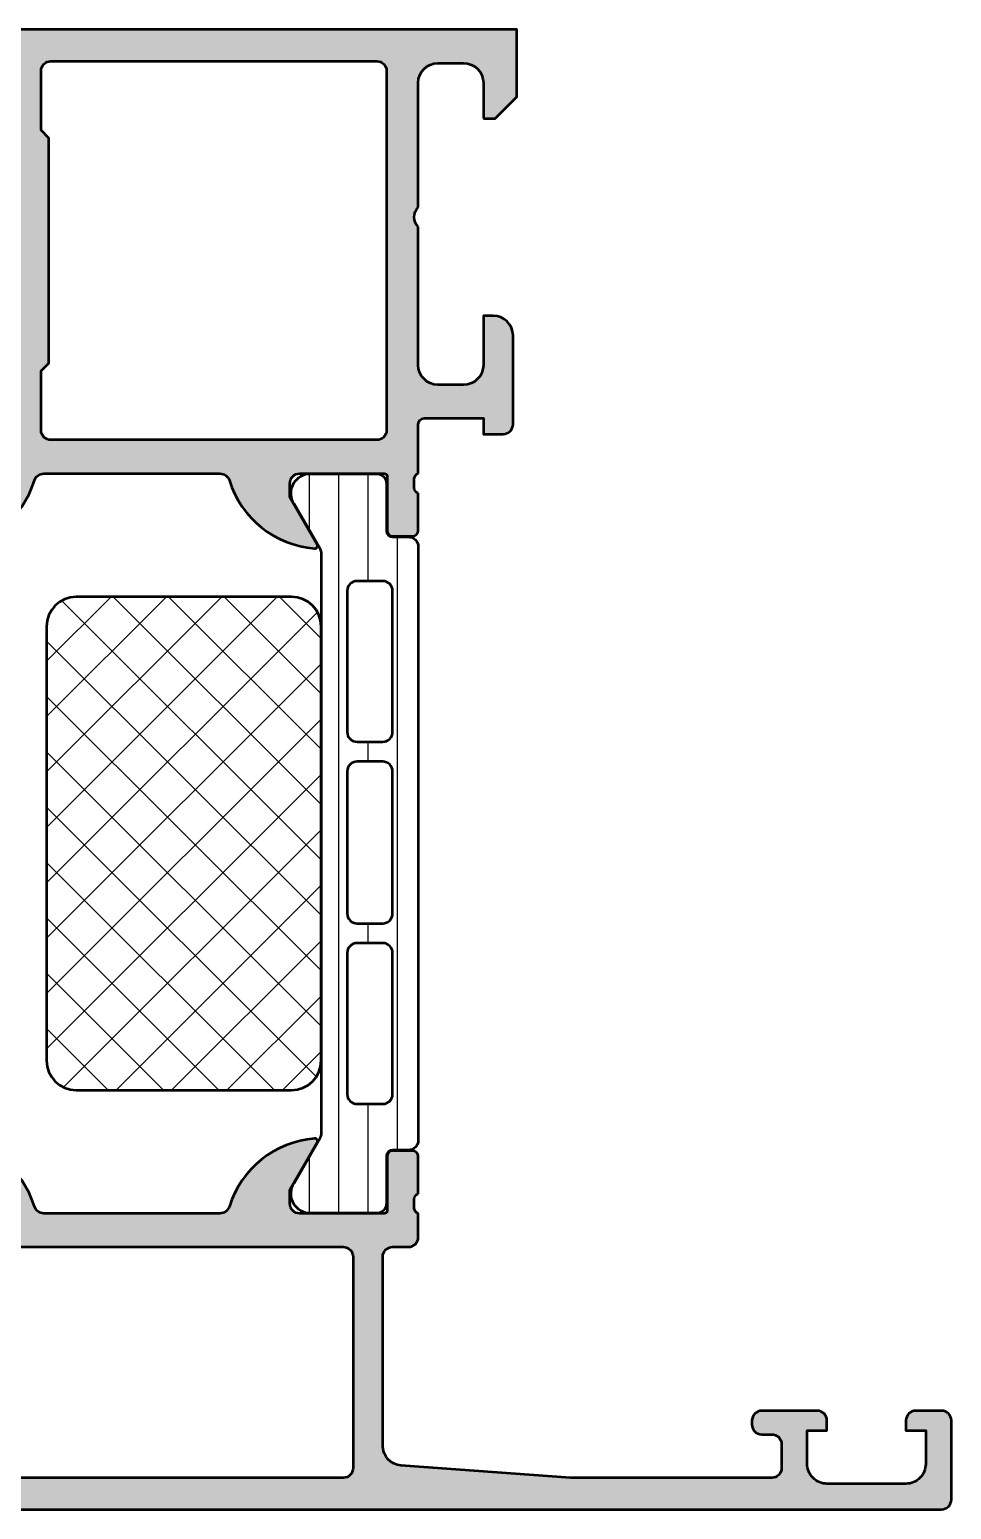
# Model space of a CAD drawing. Extents: x 0 to 86, y 0 to 75.
# Drawn here: x 39.3 to 86, y 0 to 75 of the extents above; entities that cross this region are included whole.
import ezdxf

# ---------------------------------------------------------------- set-up
doc = ezdxf.new("R2010")
doc.units = 0
for name, color, linetype, lineweight in [('0S-Alu contour', 7, 'Continuous', 50), ('0S-Alu hatch', 252, 'Continuous', 25), ('0S-Plastic contour', 254, 'Continuous', 50), ('0S-Plastic hatch', 253, 'Continuous', 25), ('0S-PT contour', 91, 'Continuous', 50), ('0S-PT hatch', 103, 'Continuous', 25)]:
    doc.layers.add(name, color=color, linetype=linetype, lineweight=lineweight)

# ---------------------------------------------------------------- blocks, each defined once
blk = doc.blocks.new('391520__5477CCAD_4E76_4D46_8548_78923642966E_')
at = {"layer": '0S-Alu hatch'}
h = blk.add_hatch(color=256, dxfattribs=at)
edge = h.paths.add_edge_path()
edge.add_arc((85.5000557704677, 0.4999056213425774), 0.4999425238513756, 269.9934125827419, 360.0065866519806)
edge.add_line((85.99999829101559, 0.4999630941165945), (85.99999829101557, 4.499962974907077))
edge.add_arc((85.49991168895085, 4.499876372842578), 0.5000866095633453, 0.0099221469260097, 89.99007785299204)
edge.add_line((85.49999829101603, 4.999962974907305), (84.19994946289034, 4.999962974907305))
edge.add_arc((84.20003606782576, 4.499876367096441), 0.5000866153099793, 90.0099224757436, 179.9883289692282)
edge.add_line((83.69994946289081, 4.499978233695912), (83.69994946289081, 3.999947716118242))
edge.add_line((83.69994946289081, 3.999947716118242), (84.6999494628908, 3.999962974907305))
edge.add_line((84.6999494628908, 3.999962974907305), (84.69994946289057, 2.299981523872759))
edge.add_ellipse((83.69995509912933, 2.299975768425623), major_axis=(-0.9999943637778086, 0), ratio=1, start_angle=89.99967706550001, end_angle=180.0003297644757, ccw=False)
edge.add_line((83.69994946289081, 1.299981404663698), (79.7000104980466, 1.299981404663242))
edge.add_ellipse((79.69996083488763, 2.299931741509987), major_axis=(-0.9999503380800211, 0), ratio=1, start_angle=-0.002852460946712654, end_angle=90.00284563072643, ccw=False)
edge.add_line((78.70001049804681, 2.299981523872759), (78.70001049804682, 3.999947716118242))
edge.add_line((78.70001049804682, 3.999947716118242), (79.70001049804682, 3.999962974907305))
edge.add_line((79.70001049804682, 3.999962974907305), (79.7000104980466, 4.499962974907532))
edge.add_arc((79.19994412142766, 4.499896598288373), 0.5000663810242028, 0.0076051906025911, 89.99239480941203)
edge.add_line((79.2000104980466, 4.999962974907305), (76.40003796386736, 4.999947716118242))
edge.add_arc((76.40001825208121, 4.499967428272906), 0.4999802882339058, 89.99774110663954, 180.0005103381533)
edge.add_line((75.90003796386715, 4.499962974907305), (75.90003796386736, 4.299966026665344))
edge.add_arc((76.40004438685942, 4.299972688079105), 0.5000064230364321, 180.0007633318928, 269.9992639888334)
edge.add_line((76.40003796386782, 3.799966265083927), (76.9000227050783, 3.799966265083696))
edge.add_ellipse((76.90005402819023, 3.299997588195623), major_axis=(-0.4999686778692724, 0), ratio=1, start_angle=179.9964104108708, end_angle=270.00358958909874, ccw=False)
edge.add_line((77.40002270507829, 3.299966265083241), (77.40002270507829, 2.099954058052446))
edge.add_ellipse((76.89993097980549, 2.100060925911698), major_axis=(-0.5000917366914547, 0), ratio=1, start_angle=90.01050901394802, end_angle=179.9877560917391, ccw=False)
edge.add_line((76.9000227050783, 1.599969197632226), (66.71929594010292, 1.599969197631992))
edge.add_line((66.71929594010292, 1.599969197631992), (58.12666855696534, 2.231780034627092))
edge.add_ellipse((58.20000000000145, 3.229087659917476), major_axis=(-1.000000000000051, 0), ratio=1, start_angle=0, end_angle=85.794642998288, ccw=False)
edge.add_line((57.2000000000014, 3.229087659917524), (57.2000000000014, 12.79991742852172))
edge.add_ellipse((57.7000000000012, 12.79991742852171), major_axis=(-0.4999999999997869, 0), ratio=1, start_angle=270.00000000000165, end_angle=360, ccw=False)
edge.add_line((57.70000000000118, 13.29991742852149), (58.50000000000136, 13.29991742852149))
edge.add_arc((58.50000000000136, 13.79991742852149), 0.5, 270, 360)
edge.add_line((59.00000000000137, 13.79991742852149), (58.99999999999999, 14.99996310079407))
edge.add_ellipse((59.07883644654347, 15.26748369278863), major_axis=(-0.2788950563289371, 0), ratio=1, start_angle=-1.1645893740999895, end_angle=73.58012358050598, ccw=False)
edge.add_line((58.79999899999892, 15.27315210078705), (58.79999899999893, 15.72674610078703))
edge.add_ellipse((59.07886709564211, 15.73240676026408), major_axis=(-0.2789255417371575, 0), ratio=1, start_angle=-73.575405444647, end_angle=1.1628700728853119, ccw=False)
edge.add_line((58.99999999999895, 15.99995010078703), (58.99999999999899, 17.87996110079555))
edge.add_arc((58.699999999999, 17.87996110079555), 0.29999999999999, 0, 90.00000000000136)
edge.add_line((58.69999999999899, 18.17996110079554), (57.72002568095621, 18.17996110079557))
edge.add_arc((57.72002568095621, 17.87996110079556), 0.3000000000000114, 90, 180)
edge.add_line((57.4200256809562, 17.87996110079558), (57.42002568095614, 15.11995945941262))
edge.add_ellipse((57.30002568095613, 15.11995945941262), major_axis=(-0.1200000000000045, 0), ratio=1, start_angle=89.99990065165798, end_angle=180, ccw=False)
edge.add_line((57.30002547288146, 14.9999594594128), (53.00000154801023, 14.99996691546395))
edge.add_ellipse((52.99998866575656, 15.49995403307192), major_axis=(-0.4999871177739254, 0), ratio=1, start_angle=-0.0006019649143240713, end_angle=90.00147623556558, ccw=False)
edge.add_line((52.50000154801023, 15.49995928606942), (52.50000154801025, 16.19996386370614))
edge.add_line((52.50000154801025, 16.19996386370614), (53.88085521977451, 18.59168043581845))
edge.add_arc((53.76246944987761, 18.66003026746359), 0.1367000000000057, 330.000081479616, 454.4727263920637)
edge.add_arc((54.13573348722664, 13.88822181281553), 4.923085062803543, 94.47272639205757, 162.7104472842633)
edge.add_ellipse((48.95769048600616, 15.49996691546365), major_axis=(-0.4999999999996042, 0), ratio=1, start_angle=89.9999999999967, end_angle=162.7104472842619, ccw=False)
edge.add_line((48.95769048600612, 14.99996691546405), (40.04230951399277, 14.99996691546405))
edge.add_ellipse((40.04230951399274, 15.49996691546365), major_axis=(-0.4999999999996021, 0), ratio=1, start_angle=17.2895527157375, end_angle=90.00000000000239, ccw=False)
edge.add_arc((34.86426651277227, 13.88822181281553), 4.923085062803544, 17.28955271573672, 85.52727360794245)
edge.add_arc((35.23753055012129, 18.66003026746359), 0.1367000000000032, 85.52727360793635, 209.999918520384)
edge.add_line((35.11914478022439, 18.59168043581845), (36.49999845198866, 16.19996386370614))
edge.add_line((36.49999845198866, 16.19996386370614), (36.49999845198867, 15.49995928606943))
edge.add_ellipse((36.00001133424234, 15.49995403307192), major_axis=(-0.499987117773931, 0), ratio=1, start_angle=89.99852376443442, end_angle=180.0006019649143, ccw=False)
edge.add_line((35.99999845198868, 14.99996691546395), (31.69997452711745, 14.9999594594128))
edge.add_ellipse((31.69997431904277, 15.11995945941263), major_axis=(-0.120000000000002, 0), ratio=1, start_angle=0, end_angle=90.00009934834378, ccw=False)
edge.add_line((31.57997431904276, 15.11995945941262), (31.57997431904271, 17.87996110079558))
edge.add_arc((31.2799743190427, 17.87996110079556), 0.3000000000000078, 0, 90.00000000000067)
edge.add_line((31.2799743190427, 18.17996110079557), (30.29999999999992, 18.17996110079554))
edge.add_arc((30.29999999999991, 17.87996110079555), 0.29999999999999, 89.99999999999864, 180)
edge.add_line((29.99999999999992, 17.87996110079555), (29.99999999999996, 15.99995010078704))
edge.add_ellipse((29.9211329043568, 15.73240676026408), major_axis=(-0.2789255417371603, 0), ratio=1, start_angle=178.8371299271148, end_angle=253.5754054446465, ccw=False)
edge.add_line((30.20000099999998, 15.72674610078703), (30.20000099999999, 15.27315210078705))
edge.add_ellipse((29.92116355345696, 15.26748369278867), major_axis=(-0.2788950563274165, 0), ratio=1, start_angle=106.41987641949251, end_angle=181.1645893740976, ccw=False)
edge.add_line((30, 14.99996310079557), (30, 8.000008751274377))
edge.add_ellipse((29.5, 8.000008751274377), major_axis=(-0.5, 0), ratio=1, start_angle=90, end_angle=180, ccw=False)
edge.add_line((29.5, 7.500008751274378), (26.5000307159421, 7.500008751274378))
edge.add_arc((26.49998871702357, 6.500020233431285), 0.9999885187250575, 89.99759361159481, 180.0006578867495)
edge.add_line((25.50000019836443, 6.500008751274607), (25.50000019836421, 5.800011803032191))
edge.add_line((25.50000019836421, 5.800011803032191), (28.00000019836398, 5.800011803032191))
edge.add_ellipse((27.99993869574904, 4.799950300416796), major_axis=(-1.000061504506564, 0), ratio=1, start_angle=180.0035236234476, end_angle=269.99647637645137, ccw=False)
edge.add_line((29.00000019836443, 4.800011803031964), (29.00000019836443, 3.500024248481565))
edge.add_ellipse((27.9999100645467, 3.500068602854444), major_axis=(-1.000090134801298, 0), ratio=1, start_angle=90.00516382191438, end_angle=179.9974589105836, ccw=False)
edge.add_line((28.00000019836443, 2.499978472114832), (13.49995442199724, 2.499978472114833))
edge.add_ellipse((13.50005619703719, 3.500080243544014), major_axis=(-1.000101776607733, 0), ratio=1, start_angle=0.003207954129322843, end_angle=89.99416931316898, ccw=False)
edge.add_line((12.49995442199702, 3.500024248482247), (12.49995442199724, 4.800011803032418))
edge.add_ellipse((13.50002753107726, 4.799938693952171), major_axis=(-1.000073111752293, 0), ratio=1, start_angle=270.0041885355018, end_angle=359.99581146445513, ccw=False)
edge.add_line((13.49995442199724, 5.800011803032191), (15.49997731018084, 5.800011803032191))
edge.add_line((15.49997731018084, 5.800011803032191), (15.49997731018061, 6.399987388969236))
edge.add_line((15.49997731018061, 6.399987388969236), (14.39996357727023, 7.499962974906736))
edge.add_line((14.39996357727023, 7.499962974906736), (10.99998493957582, 7.499962974907646))
edge.add_arc((10.99997925646376, 6.499968658018801), 0.999994316904994, 89.99967437981368, 180.0003256203592)
edge.add_line((9.999984939574915, 6.499962974907418), (9.999984939575368, 5.499962974906964))
edge.add_ellipse((9.500000376232038, 5.499947538250523), major_axis=(-0.4999845635816302, 0), ratio=1, start_angle=89.99823103478099, end_angle=180.0017689652214, ccw=False)
edge.add_line((9.499984939574915, 4.999962974907191), (6.799987991332727, 4.999962974907191))
edge.add_arc((6.800069494730752, 4.499881473764008), 0.5000815077849039, 90.0093380792346, 179.9924104224936)
edge.add_line((6.299987991333182, 4.499947716118583), (6.299987991333182, 3.999947716117901))
edge.add_line((6.299987991333182, 3.999947716117901), (8.299987991333182, 3.999947716118128))
edge.add_ellipse((8.299994254691661, 2.999953979478299), major_axis=(-0.9999937366594444, 0), ratio=1, start_angle=179.9996547944924, end_angle=270.00035886625415, ccw=False)
edge.add_line((9.299987991332955, 2.999947954537162), (9.299987991332955, 2.299966265083583))
edge.add_ellipse((8.300042768491352, 2.299911368722433), major_axis=(-0.9999452243484908, 0), ratio=1, start_angle=89.9968613280858, end_angle=180.0031455021087, ccw=False)
edge.add_line((8.299987991332955, 1.299966145874293), (2.300048788070853, 1.299966145874293))
edge.add_ellipse((2.300043151832143, 2.299960509636262), major_axis=(-0.999994363777853, 0), ratio=1, start_angle=-0.0003297644756230511, end_angle=90.0003229345105, ccw=False)
edge.add_line((1.300048788070853, 2.299966265083128), (1.300048788070853, 3.999947716118583))
edge.add_line((1.300048788070853, 3.999947716118583), (2.300048788070853, 3.999962974907191))
edge.add_line((2.300048788070853, 3.999962974907191), (2.300048788070853, 4.499962974907191))
edge.add_arc((1.799962186005231, 4.499876372841796), 0.5000866095642407, 0.0099221469994746, 89.99007785304578)
edge.add_line((1.800048788069943, 4.999962974907418), (0.4999999897481758, 4.999947716118128))
edge.add_arc((0.5000553497626543, 4.499892364434579), 0.5000553547479415, 90.00634308813969, 179.9919095315875)
edge.add_line((-3e-16, 4.499962974906737), (0, 0.499963094116481))
edge.add_arc((0.5000368916751979, 0.4999999924707442), 0.5000368930365859, 180.0042279280443, 269.9957716625879)
edge.add_line((0.4999999897477207, -3.68992041899e-05), (85.49999829101579, -3.6899204531e-05))
edge = h.paths.add_edge_path()
edge.add_ellipse((32.00003549235523, 12.79994456098705), major_axis=(-0.5000372026880178, 0), ratio=1, start_angle=270.0042626423237, end_angle=359.9957919991328, ccw=False)
edge.add_line((31.9999982910158, 13.29998176229123), (55.20000000000141, 13.29998176229134))
edge.add_ellipse((55.20000000000141, 12.79998176229134), major_axis=(-0.5, 0), ratio=1, start_angle=180, end_angle=270, ccw=False)
edge.add_line((55.70000000000141, 12.79998176229134), (55.70000000000141, 2.099969197632219))
edge.add_ellipse((55.20000000000141, 2.099969197632219), major_axis=(-0.5, 0), ratio=1, start_angle=90, end_angle=180, ccw=False)
edge.add_line((55.20000000000141, 1.599969197632219), (31.99999829101557, 1.599969197632105))
edge.add_ellipse((31.9997063860573, 2.099677292743211), major_axis=(-0.4997081803693766, 0), ratio=1, start_angle=-0.03348304060398277, end_angle=90.03346938020331, ccw=False)
edge.add_line((31.4999982910158, 2.099969316841395), (31.4999982910158, 12.79998128545406))
at = {"layer": '0S-Alu contour', "color": 7}
for points in [[(31.2799743190427, 18.17996110079557), (30.29999999999992, 18.17996110079554)], [(35.11914478022439, 18.59168043581845), (36.49999845198866, 16.19996386370614), (36.49999845198867, 15.49995928606943)], [(52.50000154801023, 15.49995928606942), (52.50000154801025, 16.19996386370614), (53.88085521977451, 18.59168043581845)], [(58.69999999999899, 18.17996110079554), (57.72002568095621, 18.17996110079557)], [(29.99999999999992, 17.87996110079555), (29.99999999999996, 15.99995010078704)], [(31.57997431904276, 15.11995945941262), (31.57997431904271, 17.87996110079558)], [(57.4200256809562, 17.87996110079558), (57.42002568095614, 15.11995945941262)], [(58.99999999999895, 15.99995010078703), (58.99999999999899, 17.87996110079555)], [(30.20000099999998, 15.72674610078703), (30.20000099999999, 15.27315210078705)], [(58.79999899999892, 15.27315210078705), (58.79999899999893, 15.72674610078703)], [(30, 14.99996310079557), (30, 8.000008751274377)], [(35.99999845198868, 14.99996691546395), (31.69997452711745, 14.9999594594128)], [(48.95769048600612, 14.99996691546405), (40.04230951399277, 14.99996691546405)], [(57.30002547288146, 14.9999594594128), (53.00000154801023, 14.99996691546395)], [(59.00000000000137, 13.79991742852149), (58.99999999999999, 14.99996310079407)], [(31.4999982910158, 2.099969316841395), (31.4999982910158, 12.79998128545406)], [(31.9999982910158, 13.29998176229123), (55.20000000000141, 13.29998176229134)], [(55.70000000000141, 12.79998176229134), (55.70000000000141, 2.099969197632219)], [(57.2000000000014, 3.229087659917524), (57.2000000000014, 12.79991742852172)], [(57.70000000000118, 13.29991742852149), (58.50000000000136, 13.29991742852149)], [(13.49995442199724, 5.800011803032191), (15.49997731018084, 5.800011803032191), (15.49997731018061, 6.399987388969236), (14.39996357727023, 7.499962974906736), (10.99998493957582, 7.499962974907646)], [(29.5, 7.500008751274378), (26.5000307159421, 7.500008751274378)], [(9.999984939574915, 6.499962974907418), (9.999984939575368, 5.499962974906964)], [(25.50000019836443, 6.500008751274607), (25.50000019836421, 5.800011803032191), (28.00000019836398, 5.800011803032191)], [(1.800048788069943, 4.999962974907418), (0.4999999897481758, 4.999947716118128)], [(9.499984939574915, 4.999962974907191), (6.799987991332727, 4.999962974907191)], [(12.49995442199702, 3.500024248482247), (12.49995442199724, 4.800011803032418)], [(29.00000019836443, 4.800011803031964), (29.00000019836443, 3.500024248481565)], [(79.2000104980466, 4.999962974907305), (76.40003796386736, 4.999947716118242)], [(85.49999829101603, 4.999962974907305), (84.19994946289034, 4.999962974907305)], [(-3e-16, 4.499962974906737), (0, 0.499963094116481)], [(1.300048788070853, 2.299966265083128), (1.300048788070853, 3.999947716118583), (2.300048788070853, 3.999962974907191), (2.300048788070853, 4.499962974907191)], [(6.299987991333182, 4.499947716118583), (6.299987991333182, 3.999947716117901), (8.299987991333182, 3.999947716118128)], [(75.90003796386715, 4.499962974907305), (75.90003796386736, 4.299966026665344)], [(76.40003796386782, 3.799966265083927), (76.9000227050783, 3.799966265083696)], [(78.70001049804681, 2.299981523872759), (78.70001049804682, 3.999947716118242), (79.70001049804682, 3.999962974907305), (79.7000104980466, 4.499962974907532)], [(83.69994946289081, 4.499978233695912), (83.69994946289081, 3.999947716118242), (84.6999494628908, 3.999962974907305), (84.69994946289057, 2.299981523872759)], [(85.99999829101559, 0.4999630941165945), (85.99999829101557, 4.499962974907077)], [(77.40002270507829, 3.299966265083241), (77.40002270507829, 2.099954058052446)], [(9.299987991332955, 2.999947954537162), (9.299987991332955, 2.299966265083583)], [(28.00000019836443, 2.499978472114832), (13.49995442199724, 2.499978472114833)], [(55.20000000000141, 1.599969197632219), (31.99999829101557, 1.599969197632105)], [(76.9000227050783, 1.599969197632226), (66.71929594010292, 1.599969197631992), (58.12666855696534, 2.231780034627092)], [(8.299987991332955, 1.299966145874293), (2.300048788070853, 1.299966145874293)], [(83.69994946289081, 1.299981404663698), (79.7000104980466, 1.299981404663242)], [(0.4999999897477207, -3.68992041899e-05), (85.49999829101579, -3.6899204531e-05)]]:
    blk.add_lwpolyline(points, dxfattribs=at)
for centre, radius, start, end in [((35.23753055012129, 18.66003026746359), 0.1367000000000032, 85.52727360793635, 209.999918520384), ((34.86426651277227, 13.88822181281553), 4.923085062803544, 17.28955271573672, 85.52727360794245), ((54.13573348722664, 13.88822181281553), 4.923085062803543, 94.47272639205757, 162.7104472842633), ((53.76246944987761, 18.66003026746359), 0.1367000000000057, 330.000081479616, 94.47272639206365), ((30.29999999999991, 17.87996110079555), 0.29999999999999, 89.99999999999864, 180), ((31.2799743190427, 17.87996110079556), 0.3000000000000078, 0, 90.00000000000067), ((57.72002568095621, 17.87996110079556), 0.3000000000000114, 90, 180), ((58.699999999999, 17.87996110079555), 0.29999999999999, 0, 90.00000000000136), ((58.50000000000136, 13.79991742852149), 0.5, 270, 0), ((10.99997925646376, 6.499968658018801), 0.999994316904994, 89.99967437981368, 180.0003256203592), ((26.49998871702357, 6.500020233431285), 0.9999885187250575, 89.99759361159481, 180.0006578867495), ((0.5000553497626543, 4.499892364434579), 0.5000553547479415, 90.00634308813969, 179.9919095315875), ((1.799962186005231, 4.499876372841796), 0.5000866095642407, 0.0099221469994746, 89.99007785304578), ((6.800069494730752, 4.499881473764008), 0.5000815077849039, 90.0093380792346, 179.9924104224936), ((76.40001825208121, 4.499967428272906), 0.4999802882339058, 89.99774110663954, 180.0005103381533), ((79.19994412142766, 4.499896598288373), 0.5000663810242028, 0.0076051906025911, 89.99239480941203), ((84.20003606782576, 4.499876367096441), 0.5000866153099793, 90.0099224757436, 179.9883289692282), ((85.49991168895085, 4.499876372842578), 0.5000866095633453, 0.0099221469260097, 89.99007785299204), ((76.40004438685942, 4.299972688079105), 0.5000064230364321, 180.0007633318928, 269.9992639888334), ((0.5000368916751979, 0.4999999924707442), 0.5000368930365859, 180.0042279280443, 269.9957716625879), ((85.5000557704677, 0.4999056213425774), 0.4999425238513756, 269.9934125827419, 0.0065866519806041)]:
    blk.add_arc(centre, radius, start, end, dxfattribs=at)
at = {"layer": '0S-Alu contour', "color": 7, "extrusion": (0, 0, -1)}
for centre, radius, start, end in [((-29.9211329043568, 15.73240676026408), 0.2789255417371603, 106.4245945553535, 181.1628700728853), ((-59.07886709564211, 15.73240676026408), 0.2789255417371575, 358.8371299271147, 73.57540544464707), ((-29.92116355345696, 15.26748369278867), 0.2788950563274165, 178.8354106259024, 253.5801235805075), ((-31.69997431904277, 15.11995945941263), 0.120000000000002, 269.9999006516562, 0), ((-36.00001133424234, 15.49995403307192), 0.499987117773931, 179.9993980350857, 270.0014762355656), ((-40.04230951399274, 15.49996691546365), 0.4999999999996021, 269.9999999999976, 342.7104472842625), ((-48.95769048600616, 15.49996691546365), 0.4999999999996042, 197.2895527157381, 270.0000000000033), ((-52.99998866575656, 15.49995403307192), 0.4999871177739255, 269.9985237644344, 0.0006019649143335), ((-57.30002568095613, 15.11995945941262), 0.1200000000000045, 180, 270.000099348342), ((-59.07883644654347, 15.26748369278863), 0.2788950563289371, 286.419876419494, 1.164589374100054), ((-32.00003549235523, 12.79994456098705), 0.5000372026880178, 0.0042080008672298, 89.9957373576763), ((-55.20000000000141, 12.79998176229134), 0.5, 90, 180), ((-57.7000000000012, 12.79991742852171), 0.4999999999997869, 0, 89.99999999999837), ((-29.5, 8.000008751274377), 0.5, 180, 270), ((-9.500000376232038, 5.499947538250523), 0.4999845635816302, 179.9982310347786, 270.001768965219), ((-13.50002753107726, 4.799938693952171), 1.000073111752293, 0.0041885355448785, 89.9958114644982), ((-27.99993869574904, 4.799950300416796), 1.000061504506564, 90.0035236235486, 179.9964763765524), ((-8.299994254691661, 2.999953979478299), 0.9999937366594444, 89.99964113374588, 180.0003452055077), ((-76.90005402819023, 3.299997588195623), 0.4999686778692724, 89.99641041090129, 180.0035895891292), ((-13.50005619703719, 3.500080243544014), 1.000101776607733, 270.005830686831, 359.9967920458707), ((-27.9999100645467, 3.500068602854444), 1.000090134801298, 180.0025410894165, 269.9948361780856), ((-58.20000000000145, 3.229087659917476), 1.000000000000051, 274.205357001712, 0), ((-2.300043151832143, 2.299960509636262), 0.999994363777853, 269.9996770654895, 0.0003297644756991), ((-8.300042768491352, 2.299911368722433), 0.999945224348491, 179.9968544978913, 270.0031386719142), ((-79.69996083488763, 2.299931741509987), 0.9999503380800211, 269.9971543692736, 0.0028524609467236), ((-83.69995509912933, 2.299975768425623), 0.9999943637778086, 179.9996702355243, 270.0003229345), ((-31.9997063860573, 2.099677292743211), 0.4997081803693766, 269.9665306197967, 0.0334830406040675), ((-55.20000000000141, 2.099969197632219), 0.5, 180, 270), ((-76.89993097980549, 2.100060925911698), 0.5000917366914547, 180.012243908261, 269.989490986052)]:
    blk.add_arc(centre, radius, start, end, dxfattribs=at)
blk = doc.blocks.new('391490__B578172C_7A7C_4EB9_B994_FD5F43946D50_')
at = {"layer": '0S-Alu hatch'}
h = blk.add_hatch(color=256, dxfattribs=at)
edge = h.paths.add_edge_path()
edge.add_line((62.30000000000001, 70.49999999999933), (62.90000000000001, 70.49999999999933))
edge.add_line((62.90000000000001, 70.49999999999933), (64.00000000000001, 71.59999999999933))
edge.add_line((64.00000000000001, 71.59999999999933), (64.00000000000001, 74.99999999999945))
edge.add_line((64.00000000000001, 74.99999999999945), (29.50000000000001, 74.99999999999933))
edge.add_arc((29.50000000000001, 74.49999999999933), 0.5, 90, 180)
edge.add_line((29.00000000000002, 74.49999999999933), (29.00000000000002, 73.39999999999988))
edge.add_line((29.00000000000002, 73.39999999999988), (29.69999999999983, 73.39999999999988))
edge.add_ellipse((29.69999999999983, 73.0999999999997), major_axis=(-0.3000000000001819, 0), ratio=1, start_angle=180, end_angle=270, ccw=False)
edge.add_line((30.00000000000002, 73.0999999999997), (30.00000000000002, 70.99999999999933))
edge.add_arc((30.50000000000002, 70.99999999999933), 0.5, 180, 270)
edge.add_line((30.50000000000002, 70.49999999999933), (31.3000000000002, 70.49999999999933))
edge.add_arc((31.3000000000002, 70.99999999999933), 0.5, 270, 360)
edge.add_line((31.8000000000002, 70.99999999999933), (31.8000000000002, 72.19999999999915))
edge.add_ellipse((32.10000000000015, 72.19999999999938), major_axis=(-0.2999999999999545, 0), ratio=1, start_angle=270.0000000000434, end_angle=360, ccw=False)
edge.add_line((32.09999999999992, 72.49999999999933), (33.30000000000001, 72.49999999999945))
edge.add_line((33.30000000000001, 72.49999999999945), (33.30000000000001, 72.69999999999926))
edge.add_line((33.30000000000001, 72.69999999999926), (37.79999999999974, 72.69999999999926))
edge.add_ellipse((37.79999999999997, 72.19999999999904), major_axis=(-0.5000000000002274, 0), ratio=1, start_angle=180, end_angle=270.00000000002603, ccw=False)
edge.add_line((38.30000000000019, 72.19999999999904), (38.30000000000019, 54.79999999999917))
edge.add_ellipse((38.00000000000024, 54.7999999999994), major_axis=(-0.2999999999999545, 0), ratio=1, start_angle=89.99999999995657, end_angle=180, ccw=False)
edge.add_line((38.00000000000002, 54.49999999999945), (32.09999999999975, 54.49999999999932))
edge.add_ellipse((32.09999999999975, 54.79999999999906), major_axis=(-0.2999999999997342, 0), ratio=1, start_angle=0, end_angle=90, ccw=False)
edge.add_line((31.80000000000001, 54.79999999999906), (31.79999999999956, 55.99999999999933))
edge.add_arc((31.29999999999979, 55.99999999999956), 0.4999999999997691, 0, 89.99999999997395)
edge.add_line((31.30000000000002, 56.49999999999933), (30.50000000000002, 56.49999999999933))
edge.add_arc((30.50000000000002, 55.99999999999933), 0.5, 90, 180)
edge.add_line((30.00000000000002, 55.99999999999933), (29.99999999999911, 52.49999999999933))
edge.add_ellipse((29.92116355345607, 52.23247940800624), major_axis=(-0.2788950563274052, 0), ratio=1, start_angle=178.8354106259013, end_angle=253.5801235805076, ccw=False)
edge.add_line((30.20000099999909, 52.22681100000786), (30.20000099999908, 51.77321700000788))
edge.add_ellipse((29.9211329043559, 51.76755634053083), major_axis=(-0.2789255417371574, 0), ratio=1, start_angle=106.42459455535189, end_angle=181.1628700728834, ccw=False)
edge.add_line((29.99999999999906, 51.50001300000788), (29.99999999999902, 49.62000199999936))
edge.add_arc((30.29999999999901, 49.62000199999935), 0.29999999999999, 180, 270.0000000000007)
edge.add_line((30.29999999999902, 49.32000199999936), (31.2799743190418, 49.32000199999933))
edge.add_arc((31.27997431904181, 49.62000199999934), 0.3000000000000114, 269.9999999999993, 360)
edge.add_line((31.57997431904182, 49.62000199999934), (31.57997431904187, 52.38000364138229))
edge.add_ellipse((31.69997431904187, 52.38000364138229), major_axis=(-0.120000000000001, 0), ratio=1, start_angle=269.9999006516579, end_angle=360, ccw=False)
edge.add_line((31.69997452711655, 52.50000364138211), (35.99999845198778, 52.49999618533095))
edge.add_ellipse((36.00001133424143, 52.000009067723), major_axis=(-0.4999871177739147, 0), ratio=1, start_angle=179.9993980350858, end_angle=270.00147623556484, ccw=False)
edge.add_line((36.49999845198776, 52.00000381472348), (36.49999845198775, 51.29999923708877))
edge.add_line((36.49999845198775, 51.29999923708877), (35.1191447802235, 48.90828266497646))
edge.add_arc((35.23753055012039, 48.83993283333132), 0.1367000000000013, 150.0000814796132, 274.4727263920608)
edge.add_arc((34.86426651277137, 53.61174128797938), 4.923085062803541, 274.4727263920575, 342.7104472842632)
edge.add_ellipse((40.04230951399185, 51.99999618533126), major_axis=(-0.4999999999996167, 0), ratio=1, start_angle=269.99999999999756, end_angle=342.71044728426267, ccw=False)
edge.add_line((40.04230951399187, 52.49999618533087), (48.95747686296036, 52.49999618533085))
edge.add_ellipse((48.95747686296039, 51.99999618533126), major_axis=(-0.4999999999996021, 0), ratio=1, start_angle=197.2895527157378, end_angle=270.00000000000324, ccw=False)
edge.add_arc((54.13551986418087, 53.61174128797938), 4.923085062803544, 197.2895527157366, 265.5272736079425)
edge.add_arc((53.76225582683185, 48.83993283333132), 0.1366999999999996, 265.5272736079362, 389.9999185203867)
edge.add_line((53.88064159672874, 48.90828266497646), (52.49978792496449, 51.29999923708877))
edge.add_line((52.49978792496449, 51.29999923708877), (52.49978792496448, 52.00000381472548))
edge.add_ellipse((52.99977504271081, 52.000009067723), major_axis=(-0.4999871177739239, 0), ratio=1, start_angle=-90.00147623556478, end_angle=0.0006019649143240713, ccw=False)
edge.add_line((52.99978792496446, 52.49999618533096), (57.29981184983569, 52.50000364138211))
edge.add_ellipse((57.29981205791037, 52.38000364138229), major_axis=(-0.1200000000000002, 0), ratio=1, start_angle=180, end_angle=270.0000993483421, ccw=False)
edge.add_line((57.41981205791038, 52.38000364138229), (57.41981205791043, 49.62000199999933))
edge.add_arc((57.71981205791044, 49.62000199999934), 0.3000000000000043, 180, 270.0000000000013)
edge.add_line((57.71981205791044, 49.32000199999934), (58.69978637695322, 49.32000199999936))
edge.add_arc((58.69978637695322, 49.62000199999936), 0.29999999999999, 270, 360)
edge.add_line((58.99978637695322, 49.62000199999936), (58.99978637695318, 51.50001300000788))
edge.add_ellipse((59.07865347259634, 51.76755634053083), major_axis=(-0.2789255417371627, 0), ratio=1, start_angle=-1.1628700728833792, end_angle=73.5754054446474, ccw=False)
edge.add_line((58.79978537695316, 51.77321700000788), (58.79978537695315, 52.22681100000786))
edge.add_ellipse((59.07862282349618, 52.23247940800624), major_axis=(-0.2788950563274095, 0), ratio=1, start_angle=-73.58012358050797, end_angle=1.1645893740987958, ccw=False)
edge.add_line((58.99978637695314, 52.49999999999934), (58.99978637695268, 54.99978637695199))
edge.add_ellipse((59.30000000000001, 54.99978637695197), major_axis=(-0.3002136230473269, 0), ratio=1, start_angle=270, end_angle=360, ccw=False)
edge.add_line((59.30000000000001, 55.2999999999993), (62.30000000000002, 55.29999999999933))
edge.add_line((62.30000000000002, 55.29999999999933), (62.30000000000002, 54.49999999999932))
edge.add_line((62.30000000000002, 54.49999999999932), (63.3, 54.4999999999993))
edge.add_arc((63.30000000000001, 54.99999999999928), 0.4999999999999929, 269.9999999999976, 360)
edge.add_line((63.80000000000001, 54.99999999999928), (63.80000000000001, 59.49999999999932))
edge.add_arc((62.80000000000001, 59.49999999999932), 1, 0, 90)
edge.add_line((62.80000000000001, 60.49999999999933), (62.30000000000001, 60.49999999999933))
edge.add_line((62.30000000000001, 60.49999999999933), (62.30000000000001, 57.99999999999933))
edge.add_ellipse((61.30000000000001, 57.99999999999933), major_axis=(-1, 0), ratio=1, start_angle=90, end_angle=180, ccw=False)
edge.add_line((61.30000000000001, 56.99999999999933), (60.00000000000001, 56.99999999999932))
edge.add_ellipse((60.00000000000001, 57.99999999999933), major_axis=(-1, 0), ratio=1, start_angle=0, end_angle=90, ccw=False)
edge.add_line((59.00000000000002, 57.99999999999933), (59.00000000000002, 64.99999999999933))
edge.add_ellipse((59.52500000000002, 65.49999999999933), major_axis=(-0.7250000000000041, 0), ratio=1, start_angle=-43.60281897270329, end_angle=43.60281897270329, ccw=False)
edge.add_line((59.00000000000002, 65.99999999999933), (59.00000000000002, 72.29999999999934))
edge.add_ellipse((60.00000000000001, 72.29999999999932), major_axis=(-1, 0), ratio=1, start_angle=270, end_angle=360, ccw=False)
edge.add_line((60.00000000000001, 73.29999999999933), (61.30000000000001, 73.29999999999933))
edge.add_ellipse((61.30000000000001, 72.29999999999932), major_axis=(-1, 0), ratio=1, start_angle=180, end_angle=270, ccw=False)
edge.add_line((62.30000000000001, 72.29999999999932), (62.30000000000001, 70.49999999999933))
edge = h.paths.add_edge_path()
edge.add_ellipse((40.39978637694379, 72.89999999999988), major_axis=(-0.5000000000001137, 0), ratio=1, start_angle=270.000000000013, end_angle=360, ccw=False)
edge.add_line((40.39978637694368, 73.39999999999999), (56.89978637695323, 73.39999999999999))
edge.add_ellipse((56.89978637695323, 72.89999999999999), major_axis=(-0.5, 0), ratio=1, start_angle=180, end_angle=270, ccw=False)
edge.add_line((57.39978637695323, 72.89999999999999), (57.39978637695323, 54.69999627223696))
edge.add_ellipse((56.89978637695294, 54.69999627223713), major_axis=(-0.5000000000002843, 0), ratio=1, start_angle=89.99999999998039, end_angle=180, ccw=False)
edge.add_line((56.89978637695277, 54.19999627223685), (40.39978637694436, 54.19999627223685))
edge.add_ellipse((40.39978637694481, 54.69999627223753), major_axis=(-0.5000000000006822, 0), ratio=1, start_angle=0, end_angle=89.99999999994787, ccw=False)
edge.add_line((39.89978637694413, 54.69999627223753), (39.89978637694368, 57.69999999999858))
edge.add_line((39.89978637694368, 57.69999999999858), (40.29978637694468, 58.09999999999924))
edge.add_line((40.29978637694468, 58.09999999999924), (40.29978637694468, 69.49999999999979))
edge.add_line((40.29978637694468, 69.49999999999979), (39.89978637694459, 69.89999999999986))
edge.add_line((39.89978637694459, 69.89999999999986), (39.89978637694368, 72.89999999999999))
at = {"layer": '0S-Alu contour', "color": 7}
for points in [[(29.00000000000002, 74.49999999999933), (29.00000000000002, 73.39999999999988), (29.69999999999983, 73.39999999999988)], [(62.30000000000001, 70.49999999999933), (62.90000000000001, 70.49999999999933), (64.00000000000001, 71.59999999999933), (64.00000000000001, 74.99999999999945), (29.50000000000001, 74.99999999999933)], [(30.00000000000002, 73.0999999999997), (30.00000000000002, 70.99999999999933)], [(39.89978637694413, 54.69999627223753), (39.89978637694368, 57.69999999999858), (40.29978637694468, 58.09999999999924), (40.29978637694468, 69.49999999999979), (39.89978637694459, 69.89999999999986), (39.89978637694368, 72.89999999999999)], [(40.39978637694368, 73.39999999999999), (56.89978637695323, 73.39999999999999)], [(57.39978637695323, 72.89999999999999), (57.39978637695323, 54.69999627223696)], [(60.00000000000001, 73.29999999999933), (61.30000000000001, 73.29999999999933)], [(31.8000000000002, 70.99999999999933), (31.8000000000002, 72.19999999999915)], [(32.09999999999992, 72.49999999999933), (33.30000000000001, 72.49999999999945), (33.30000000000001, 72.69999999999926), (37.79999999999974, 72.69999999999926)], [(38.30000000000019, 72.19999999999904), (38.30000000000019, 54.79999999999917)], [(59.00000000000002, 65.99999999999933), (59.00000000000002, 72.29999999999934)], [(62.30000000000001, 72.29999999999932), (62.30000000000001, 70.49999999999933)], [(30.50000000000002, 70.49999999999933), (31.3000000000002, 70.49999999999933)], [(59.00000000000002, 57.99999999999933), (59.00000000000002, 64.99999999999933)], [(62.80000000000001, 60.49999999999933), (62.30000000000001, 60.49999999999933), (62.30000000000001, 57.99999999999933)], [(63.80000000000001, 54.99999999999928), (63.80000000000001, 59.49999999999932)], [(31.30000000000002, 56.49999999999933), (30.50000000000002, 56.49999999999933)], [(61.30000000000001, 56.99999999999933), (60.00000000000001, 56.99999999999932)], [(30.00000000000002, 55.99999999999933), (29.99999999999911, 52.49999999999933)], [(31.80000000000001, 54.79999999999906), (31.79999999999956, 55.99999999999933)], [(58.99978637695314, 52.49999999999934), (58.99978637695268, 54.99978637695199)], [(59.30000000000001, 55.2999999999993), (62.30000000000002, 55.29999999999933), (62.30000000000002, 54.49999999999932), (63.3, 54.4999999999993)], [(38.00000000000002, 54.49999999999945), (32.09999999999975, 54.49999999999932)], [(56.89978637695277, 54.19999627223685), (40.39978637694436, 54.19999627223685)], [(30.20000099999909, 52.22681100000786), (30.20000099999908, 51.77321700000788)], [(31.57997431904182, 49.62000199999934), (31.57997431904187, 52.38000364138229)], [(31.69997452711655, 52.50000364138211), (35.99999845198778, 52.49999618533095)], [(36.49999845198776, 52.00000381472348), (36.49999845198775, 51.29999923708877), (35.1191447802235, 48.90828266497646)], [(40.04230951399187, 52.49999618533087), (48.95747686296036, 52.49999618533085)], [(53.88064159672874, 48.90828266497646), (52.49978792496449, 51.29999923708877), (52.49978792496448, 52.00000381472548)], [(52.99978792496446, 52.49999618533096), (57.29981184983569, 52.50000364138211)], [(57.41981205791038, 52.38000364138229), (57.41981205791043, 49.62000199999933)], [(58.79978537695316, 51.77321700000788), (58.79978537695315, 52.22681100000786)], [(29.99999999999906, 51.50001300000788), (29.99999999999902, 49.62000199999936)], [(58.99978637695322, 49.62000199999936), (58.99978637695318, 51.50001300000788)], [(30.29999999999902, 49.32000199999936), (31.2799743190418, 49.32000199999933)], [(57.71981205791044, 49.32000199999934), (58.69978637695322, 49.32000199999936)]]:
    blk.add_lwpolyline(points, dxfattribs=at)
for centre, radius, start, end in [((29.50000000000001, 74.49999999999933), 0.5, 90, 180), ((30.50000000000002, 70.99999999999933), 0.5, 180, 270), ((31.3000000000002, 70.99999999999933), 0.5, 270, 0), ((62.80000000000001, 59.49999999999932), 1, 0, 90), ((30.50000000000002, 55.99999999999933), 0.5, 90, 180), ((31.29999999999979, 55.99999999999956), 0.4999999999997691, 0, 89.99999999997395), ((63.30000000000001, 54.99999999999928), 0.4999999999999929, 269.9999999999976, 0), ((34.86426651277137, 53.61174128797938), 4.923085062803541, 274.4727263920575, 342.7104472842632), ((54.13551986418087, 53.61174128797938), 4.923085062803544, 197.2895527157366, 265.5272736079425), ((30.29999999999901, 49.62000199999935), 0.29999999999999, 180, 270.0000000000007), ((31.27997431904181, 49.62000199999934), 0.3000000000000114, 269.9999999999993, 0), ((57.71981205791044, 49.62000199999934), 0.3000000000000043, 180, 270.0000000000013), ((58.69978637695322, 49.62000199999936), 0.29999999999999, 270, 0), ((35.23753055012039, 48.83993283333132), 0.1367000000000013, 150.0000814796132, 274.4727263920608), ((53.76225582683185, 48.83993283333132), 0.1366999999999996, 265.5272736079362, 29.99991852038679)]:
    blk.add_arc(centre, radius, start, end, dxfattribs=at)
at = {"layer": '0S-Alu contour', "color": 7, "extrusion": (0, 0, -1)}
for centre, radius, start, end in [((-29.69999999999983, 73.0999999999997), 0.3000000000001819, 90, 180), ((-40.39978637694379, 72.89999999999988), 0.5000000000001137, 0, 89.99999999998697), ((-56.89978637695323, 72.89999999999999), 0.5, 90, 180), ((-60.00000000000001, 72.29999999999932), 1, 0, 90), ((-61.30000000000001, 72.29999999999932), 1, 90, 180), ((-32.10000000000015, 72.19999999999938), 0.2999999999999545, 0, 89.99999999995656), ((-37.79999999999997, 72.19999999999904), 0.5000000000002274, 89.99999999997395, 180), ((-59.52500000000002, 65.49999999999933), 0.7250000000000041, 316.3971810272967, 43.60281897270331), ((-60.00000000000001, 57.99999999999933), 1, 270, 0), ((-61.30000000000001, 57.99999999999933), 1, 180, 270), ((-32.09999999999975, 54.79999999999906), 0.2999999999997342, 270, 0), ((-38.00000000000024, 54.7999999999994), 0.2999999999999545, 180, 270.0000000000434), ((-59.30000000000001, 54.99978637695197), 0.3002136230473269, 0, 90), ((-40.39978637694481, 54.69999627223753), 0.5000000000006822, 270.0000000000521, 0), ((-56.89978637695294, 54.69999627223713), 0.5000000000002843, 180, 270.0000000000196), ((-29.92116355345607, 52.23247940800624), 0.2788950563274052, 106.4198764194924, 181.1645893740988), ((-29.9211329043559, 51.76755634053083), 0.2789255417371574, 178.8371299271166, 253.5754054446481), ((-31.69997431904187, 52.38000364138229), 0.120000000000001, 0, 90.00009934834206), ((-36.00001133424143, 52.000009067723), 0.4999871177739148, 89.99852376443515, 180.0006019649143), ((-40.04230951399185, 51.99999618533126), 0.4999999999996167, 17.28955271573732, 90.00000000000244), ((-48.95747686296039, 51.99999618533126), 0.4999999999996021, 89.99999999999675, 162.7104472842622), ((-52.99977504271081, 52.000009067723), 0.4999871177739239, 359.9993980350857, 90.00147623556484), ((-57.29981205791037, 52.38000364138229), 0.1200000000000002, 89.99990065165794, 180), ((-59.07862282349618, 52.23247940800624), 0.2788950563274095, 358.8354106259012, 73.58012358050803), ((-59.07865347259634, 51.76755634053083), 0.2789255417371627, 286.4245945553526, 1.162870072883403)]:
    blk.add_arc(centre, radius, start, end, dxfattribs=at)
blk = doc.blocks.new('442780__B35A22C6_AF29_4CC1_B6BF_C9DF4E00475A_')
at = {"layer": '0S-PT hatch'}
h = blk.add_hatch(dxfattribs=at)
h.set_pattern_fill('ANSI37', color=256, scale=0.625, angle=90, style=0)
h.set_pattern_definition([(135, (0, 0), (-1.403165018917055, -1.403165018917055), []), (225, (0, 0), (1.403165018917055, -1.403165018917055), [])])
edge = h.paths.add_edge_path()
edge.add_line((54.07997549965601, 22.75119725007499), (54.07997549965601, 44.751197250076))
edge.add_arc((52.57997498225766, 44.75119673267766), 1.50000051739843, 1.97662889618e-05, 89.99998023682699)
edge.add_line((52.57997549965651, 46.251197250076), (41.67994307472975, 46.251197250076))
edge.add_arc((41.67994485522025, 44.75119546958549), 1.500001780491563, 90.00006800964697, 179.9999319922262)
edge.add_line((40.17994307472974, 44.75119725002696), (40.17994307472974, 22.751197250076))
edge.add_arc((41.67994801860955, 22.75120219395582), 1.500004943887955, 180.0001888423017, 269.9998111583241)
edge.add_line((41.67994307472975, 21.25119725007601), (52.57997549965651, 21.251197250076))
edge.add_arc((52.57997181906873, 22.75120093066329), 1.500003680591803, 270.0001405877523, 359.9998594096352)
at = {"layer": '0S-PT contour', "color": 7}
for points in [[(52.57997549965651, 46.251197250076), (41.67994307472975, 46.251197250076)], [(40.17994307472974, 44.75119725002696), (40.17994307472974, 22.751197250076)], [(54.07997549965601, 22.75119725007499), (54.07997549965601, 44.751197250076)], [(41.67994307472975, 21.25119725007601), (52.57997549965651, 21.251197250076)]]:
    blk.add_lwpolyline(points, dxfattribs=at)
for centre, radius, start, end in [((41.67994485522025, 44.75119546958549), 1.500001780491563, 90.00006800964697, 179.9999319922262), ((52.57997498225766, 44.75119673267766), 1.50000051739843, 1.97662889618e-05, 89.99998023682699), ((41.67994801860955, 22.75120219395582), 1.500004943887955, 180.0001888423017, 269.9998111583241), ((52.57997181906873, 22.75120093066329), 1.500003680591803, 270.0001405877523, 359.9998594096352)]:
    blk.add_arc(centre, radius, start, end, dxfattribs=at)
blk = doc.blocks.new('284175__5ACA6875_CDC6_4E44_873B_EA0D3791DE59___2BF9613D_DB94_4E94_97B5_2B66315B5F2B_')
at = {"layer": '0S-Plastic hatch'}
h = blk.add_hatch(dxfattribs=at)
h.set_pattern_fill('ANSI31', color=256, scale=0.4680000000000001, angle=45, style=0)
h.set_pattern_definition([(90, (0, 0), (-1.4859, 0), [])])
edge = h.paths.add_edge_path()
edge.add_line((57.68966866666668, 49.29243439935792), (58.50000000000001, 49.29243439935792))
edge.add_ellipse((58.5000026789092, 48.7924370782671), major_axis=(-0.4999973210979861, 0), ratio=1, start_angle=179.9996930176151, end_angle=270.00030698202534, ccw=False)
edge.add_line((59.00000000000002, 48.79243439935792), (59.00000000000002, 18.70996010079408))
edge.add_ellipse((58.50000267890921, 18.70995742188488), major_axis=(-0.499997321097979, 0), ratio=1, start_angle=89.99969301797381, end_angle=180.000306982385, ccw=False)
edge.add_line((58.50000000000001, 18.20996010079408), (57.68966866666668, 18.20996010079408))
edge.add_arc((57.68966866666668, 17.90996010079408), 0.3000000000000043, 90.00000000000136, 180)
edge.add_line((57.38966866666668, 17.90996010079408), (57.3900006170637, 15.50996171785777))
edge.add_ellipse((56.89000463962509, 15.5099590782327), major_axis=(-0.4999959774455833, 0), ratio=1, start_angle=89.99969751881332, end_angle=180.0003024817733, ccw=False)
edge.add_line((56.89000200000001, 15.00996310079408), (53.41346050190054, 15.00996310079408))
edge.add_ellipse((53.55577115089188, 15.99978117551692), major_axis=(-0.9999960709244687, 0), ratio=1, start_angle=-32.727016099841194, end_angle=81.8183919481009, ccw=False)
edge.add_line((52.71451850190054, 16.54041610079408), (54.03298821638715, 18.82407294754434))
edge.add_arc((53.59997549965676, 19.0740729218439), 0.5000000000000182, 330.0000034006561, 359.9999400896623)
edge.add_line((54.0999754996565, 19.07407239902758), (54.0999754996565, 48.42832210107678))
edge.add_arc((53.59997549965674, 48.4283215783081), 0.5000000000000318, 5.98981694121e-05, 29.99999659934454)
edge.add_line((54.03298821638714, 48.67832155260767), (52.71451850190054, 50.96197839935793))
edge.add_ellipse((53.55577115089189, 51.50261332463507), major_axis=(-0.9999960709244721, 0), ratio=1, start_angle=-81.8183919481005, end_angle=32.727016099840284, ccw=False)
edge.add_line((53.41346050190054, 52.49243139935792), (56.89000200000002, 52.49243139935792))
edge.add_ellipse((56.8900046396251, 51.99243542191933), major_axis=(-0.4999959774455691, 0), ratio=1, start_angle=179.9996975182268, end_angle=270.0003024811867, ccw=False)
edge.add_line((57.3900006170637, 51.99243278228912), (57.38966866666668, 49.59243439935792))
edge.add_arc((57.68966866666668, 49.59243439935792), 0.3000000000000043, 180, 270)
edge = h.paths.add_edge_path()
edge.add_arc((57.20004581482776, 30.20076567463822), 0.4999492286440701, 269.9941811448516, 360.0058188551886)
edge.add_line((57.69999504089357, 30.20081644857241), (57.69999504089357, 37.40079012716093))
edge.add_arc((57.20004581482775, 37.40084090109546), 0.4999492286440772, 359.9941811447487, 450.0058188551475)
edge.add_line((57.19999504089357, 37.90079012716128), (55.89998626708986, 37.90079012716127))
edge.add_arc((55.89993549315567, 37.40084090109546), 0.499949228644063, 89.99418114485078, 180.0058188551886)
edge.add_line((55.39998626708985, 37.40079012716127), (55.39998626708985, 30.20081644857276))
edge.add_arc((55.89993549315567, 30.20076567463822), 0.4999492286440701, 179.9941811447487, 270.0058188551484)
edge.add_line((55.89998626708986, 29.7008164485724), (57.19999504089357, 29.7008164485724))
edge = h.paths.add_edge_path()
edge.add_arc((57.19995148146226, 21.05083416342974), 0.5000435613285635, 270.0049911083112, 359.9950088916195)
edge.add_line((57.69999504089357, 21.05079060399843), (57.69999504089358, 28.200816448573))
edge.add_arc((57.19995148146226, 28.2007728891411), 0.500043561328567, 0.0049911083804904, 89.99500889168881)
edge.add_line((57.19999504089357, 28.7008164485724), (55.89998626708986, 28.7008164485724))
edge.add_arc((55.90002982652116, 28.2007728891411), 0.5000435613285635, 90.00499110831119, 179.9950088916195)
edge.add_line((55.39998626708985, 28.20081644857241), (55.39998626708985, 21.05079060399783))
edge.add_arc((55.90002982652116, 21.05083416342974), 0.500043561328567, 180.0049911083805, 269.9950088916888)
edge.add_line((55.89998626708986, 20.55079060399843), (57.19999504089357, 20.55079060399844))
edge = h.paths.add_edge_path()
edge.add_arc((57.19995148146226, 39.40083368659258), 0.5000435613285635, 270.0049911083112, 359.9950088916195)
edge.add_line((57.69999504089357, 39.40079012716127), (57.69999504089357, 46.55081454122274))
edge.add_arc((57.19998271614517, 46.55080221708433), 0.5000123249002733, 0.0014122074232716, 89.99683923734963)
edge.add_line((57.20001029968263, 47.05081454122377), (55.90000152587892, 47.05081454122377))
edge.add_arc((55.90004508531022, 46.55077098179248), 0.5000435613285564, 90.00499110831036, 179.9950088916195)
edge.add_line((55.40000152587892, 46.55081454122377), (55.39998626708985, 39.40079012716067))
edge.add_arc((55.90002982652116, 39.40083368659258), 0.5000435613285635, 180.0049911083805, 269.9950088916888)
edge.add_line((55.89998626708986, 38.90079012716127), (57.19999504089357, 38.90079012716127))
at = {"layer": '0S-Alu contour', "color": 7}
for points in [[(55.40000152587892, 46.55081454122377), (55.39998626708985, 39.40079012716067)], [(57.20001029968263, 47.05081454122377), (55.90000152587892, 47.05081454122377)], [(57.69999504089357, 39.40079012716127), (57.69999504089357, 46.55081454122274)], [(55.89998626708986, 38.90079012716127), (57.19999504089357, 38.90079012716127)], [(57.19999504089357, 37.90079012716128), (55.89998626708986, 37.90079012716127)], [(55.39998626708985, 37.40079012716127), (55.39998626708985, 30.20081644857276)], [(57.69999504089357, 30.20081644857241), (57.69999504089357, 37.40079012716093)], [(55.89998626708986, 29.7008164485724), (57.19999504089357, 29.7008164485724)], [(57.19999504089357, 28.7008164485724), (55.89998626708986, 28.7008164485724)], [(55.39998626708985, 28.20081644857241), (55.39998626708985, 21.05079060399783)], [(57.69999504089357, 21.05079060399843), (57.69999504089358, 28.200816448573)], [(55.89998626708986, 20.55079060399843), (57.19999504089357, 20.55079060399844)]]:
    blk.add_lwpolyline(points, dxfattribs=at)
for centre, radius, start, end in [((55.90004508531022, 46.55077098179248), 0.5000435613285564, 90.00499110831036, 179.9950088916195), ((57.19998271614517, 46.55080221708433), 0.5000123249002733, 0.0014122074232716, 89.99683923734963), ((55.90002982652116, 39.40083368659258), 0.5000435613285635, 180.0049911083805, 269.9950088916888), ((57.19995148146226, 39.40083368659258), 0.5000435613285635, 270.0049911083112, 359.9950088916195), ((55.89993549315567, 37.40084090109546), 0.499949228644063, 89.99418114485078, 180.0058188551886), ((57.20004581482775, 37.40084090109546), 0.4999492286440772, 359.9941811447487, 90.00581885514758), ((55.89993549315567, 30.20076567463822), 0.4999492286440701, 179.9941811447487, 270.0058188551484), ((57.20004581482776, 30.20076567463822), 0.4999492286440701, 269.9941811448516, 0.0058188551886833), ((55.90002982652116, 28.2007728891411), 0.5000435613285635, 90.00499110831119, 179.9950088916195), ((57.19995148146226, 28.2007728891411), 0.500043561328567, 0.0049911083804904, 89.99500889168881), ((55.90002982652116, 21.05083416342974), 0.500043561328567, 180.0049911083805, 269.9950088916888), ((57.19995148146226, 21.05083416342974), 0.5000435613285635, 270.0049911083112, 359.9950088916195)]:
    blk.add_arc(centre, radius, start, end, dxfattribs=at)
at = {"layer": '0S-Plastic contour', "color": 7}
for points in [[(53.41346050190054, 52.49243139935792), (56.89000200000002, 52.49243139935792)], [(57.3900006170637, 51.99243278228912), (57.38966866666668, 49.59243439935792)], [(54.03298821638714, 48.67832155260767), (52.71451850190054, 50.96197839935793)], [(57.68966866666668, 49.29243439935792), (58.50000000000001, 49.29243439935792)], [(59.00000000000002, 48.79243439935792), (59.00000000000002, 18.70996010079408)], [(54.0999754996565, 19.07407239902758), (54.0999754996565, 48.42832210107678)], [(52.71451850190054, 16.54041610079408), (54.03298821638715, 18.82407294754434)], [(58.50000000000001, 18.20996010079408), (57.68966866666668, 18.20996010079408)], [(57.38966866666668, 17.90996010079408), (57.3900006170637, 15.50996171785777)], [(56.89000200000001, 15.00996310079408), (53.41346050190054, 15.00996310079408)]]:
    blk.add_lwpolyline(points, dxfattribs=at)
at = {"layer": '0S-Plastic contour', "color": 7, "extrusion": (0, 0, -1)}
for centre, radius, start, end in [((-53.55577115089189, 51.50261332463507), 0.9999960709244721, 327.2729839001598, 81.81839194810057), ((-56.8900046396251, 51.99243542191933), 0.4999959774455691, 89.9996975188133, 180.0003024817733), ((-58.5000026789092, 48.7924370782671), 0.4999973210979861, 89.99969301797464, 180.0003069823849), ((-58.50000267890921, 18.70995742188488), 0.499997321097979, 179.999693017615, 270.0003069820262), ((-53.55577115089188, 15.99978117551692), 0.9999960709244687, 278.1816080518991, 32.7270160998412), ((-56.89000463962509, 15.5099590782327), 0.4999959774455833, 179.9996975182267, 270.0003024811867)]:
    blk.add_arc(centre, radius, start, end, dxfattribs=at)
at = {"layer": '0S-Plastic contour', "color": 7}
for centre, radius, start, end in [((57.68966866666668, 49.59243439935792), 0.3000000000000043, 180, 270), ((53.59997549965674, 48.4283215783081), 0.5000000000000318, 5.98981694121e-05, 29.99999659934454), ((53.59997549965676, 19.0740729218439), 0.5000000000000182, 330.0000034006561, 359.9999400896623), ((57.68966866666668, 17.90996010079408), 0.3000000000000043, 90.00000000000136, 180)]:
    blk.add_arc(centre, radius, start, end, dxfattribs=at)
blk = doc.blocks.new('442780__E74CE990_CAAA_4E62_B2DB_214EDB6717C1_')
at = {"layer": '0S-Alu contour', "color": 7}
for name in ['391490__B578172C_7A7C_4EB9_B994_FD5F43946D50_', '391520__5477CCAD_4E76_4D46_8548_78923642966E_']:
    blk.add_blockref(name, (0, 0), dxfattribs=at)
at = {"layer": '0S-Plastic contour', "color": 7}
blk.add_blockref('284175__5ACA6875_CDC6_4E44_873B_EA0D3791DE59___2BF9613D_DB94_4E94_97B5_2B66315B5F2B_', (0, 0), dxfattribs=at)
at = {"layer": '0S-PT contour', "color": 7}
blk.add_blockref('442780__B35A22C6_AF29_4CC1_B6BF_C9DF4E00475A_', (0, 0), dxfattribs=at)

msp = doc.modelspace()

# ---------------------------------------------------------------- block references
at = {"layer": '0S-Alu contour', "color": 7}
msp.add_blockref('442780__E74CE990_CAAA_4E62_B2DB_214EDB6717C1_', (0, 0), dxfattribs=at)

doc.saveas('drawing.dxf')
